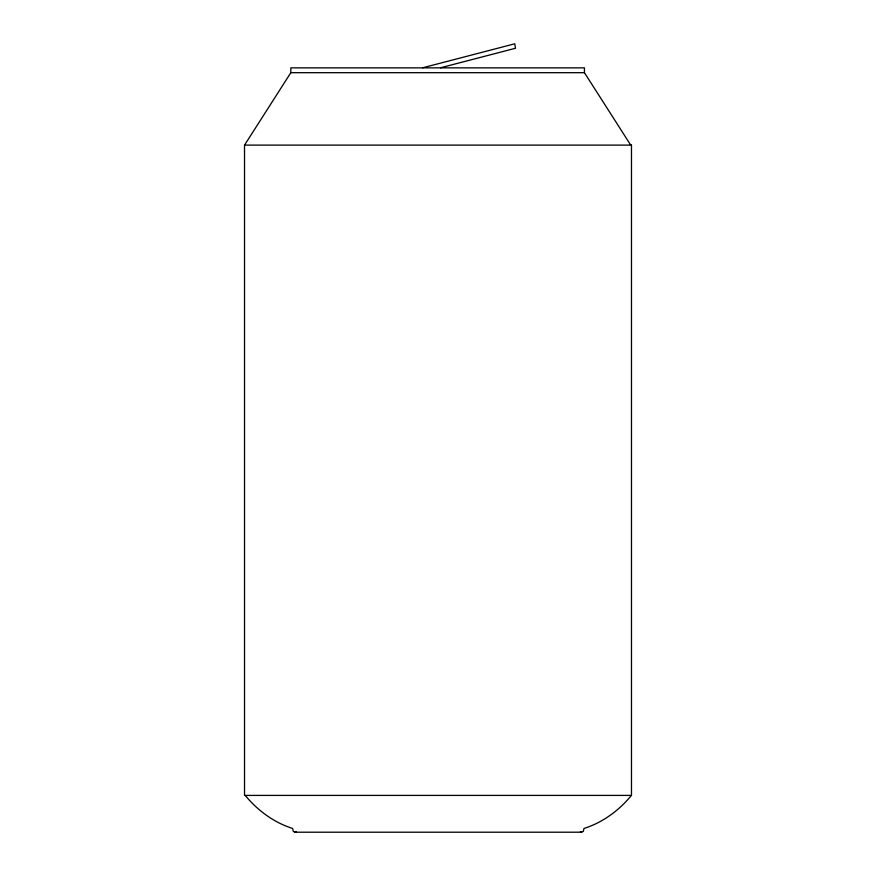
<?xml version="1.0" encoding="UTF-8"?>
<svg xmlns="http://www.w3.org/2000/svg" width="876" height="876" viewBox="0 0 876 876"><rect width="100%" height="100%" fill="white"/><g stroke="black" fill="none" stroke-linecap="round" stroke-linejoin="round"><path stroke-width="1.31" d="M244.535 145.109L290.832 72.686L290.832 67.857L584.434 67.857L584.434 72.686L630.731 145.109M631.432 795.408C619.036 810.453 602.688 822.586 583.974 828.455L583.35 831.324L581.62 832.2L295.004 832.2L293.285 831.324L292.65 828.455C273.936 822.586 257.599 810.453 245.192 795.408M296.23 831.795L295.004 832.2M422.714 67.77L514.749 43.8L515.515 48.257L440.573 67.77M290.832 72.686L584.434 72.686M581.62 832.2L580.394 831.795M631.476 145.109L244.524 145.109L244.524 795.408L631.476 795.408L631.476 145.109"/></g></svg>
